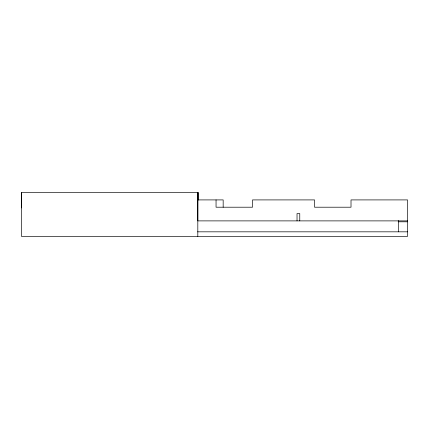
<?xml version="1.0" encoding="UTF-8"?>
<svg xmlns="http://www.w3.org/2000/svg" width="429" height="429" viewBox="0 0 429 429"><rect width="100%" height="100%" fill="white"/><g stroke="black" fill="none" stroke-linecap="round" stroke-linejoin="round"><path stroke-width="0.64" d="M21.45 207.936L21.45 192.616L198.541 192.616L198.541 199.941M197.812 199.909L223.166 199.909L223.166 207.228M407.55 220.887L197.812 220.887L197.812 192.616L197.812 236.384M398.166 221.804L407.55 221.804M197.63 231.826L407.55 231.826M398.428 220.544L398.428 231.826M299.764 220.887L299.764 213.588L297.029 213.588L297.029 220.887M216.05 199.909L216.05 207.207L252.525 207.207L252.525 199.909L314.537 199.909L314.537 207.207L351.013 207.207L351.013 199.909L407.55 199.909L407.55 236.384L21.45 236.384L21.45 192.616"/></g></svg>
